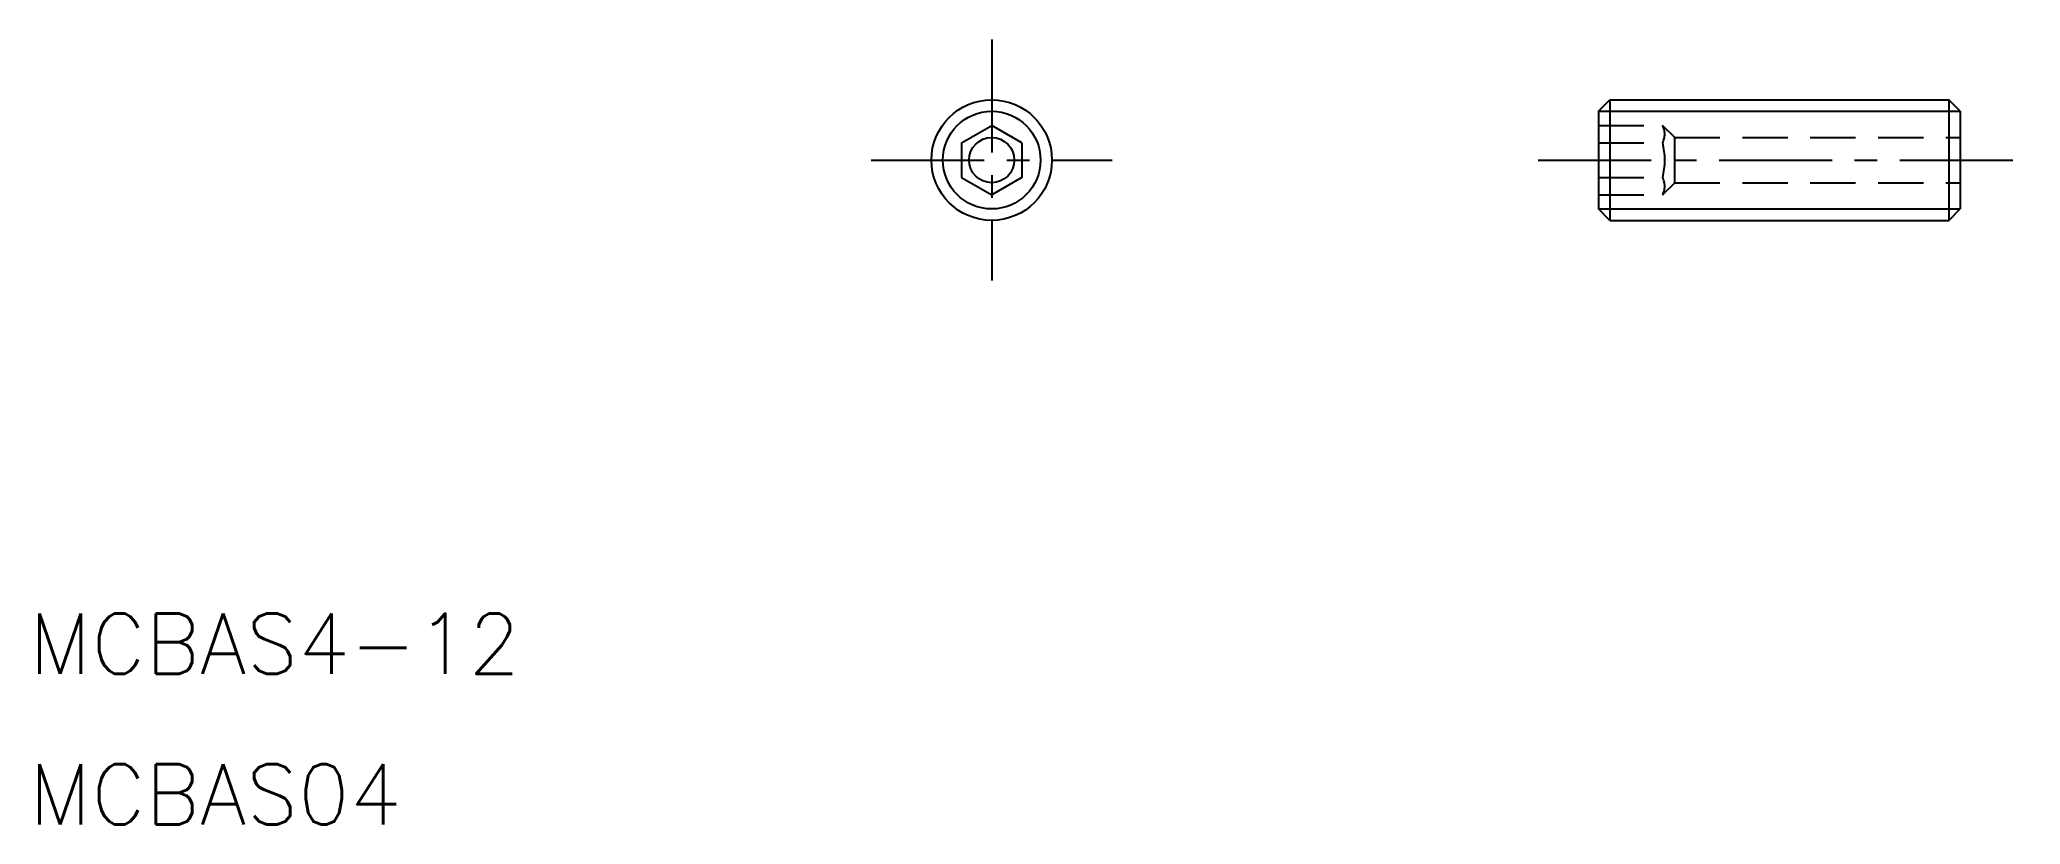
# Model space of a CAD drawing. Extents: x 10 to 75.7, y 10 to 36.
import ezdxf

# ---------------------------------------------------------------- set-up
doc = ezdxf.new("R2010")
doc.units = 0
doc.header["$LTSCALE"] = 3
doc.linetypes.add('CENTER', pattern=[2, 1.25, -0.25, 0.25, -0.25])
doc.linetypes.add('DASHED', pattern=[0.75, 0.5, -0.25])
doc.layers.get('0').update_dxf_attribs({"linetype": 'CONTINUOUS'})
doc.layers.add('CENTER', color=1, linetype='CENTER')
doc.styles.get("Standard").update_dxf_attribs({"font": 'romans.shx', "bigfont": 'bigfont.shx'})

msp = doc.modelspace()

# ---------------------------------------------------------------- linework, layer by layer
at = {"color": 7, "linetype": 'CONTINUOUS'}
for p, q in [((61.713, 33.622), (62.092, 34.001)), ((61.713, 33.622), (61.713, 30.38)), ((62.092, 34.001), (73.334, 34.001)), ((62.092, 34.001), (62.092, 30.001)), ((73.334, 34.001), (73.334, 30.001)), ((73.713, 33.622), (73.334, 34.001)), ((73.713, 33.622), (73.713, 30.38)), ((40.578, 32.578), (41.578, 33.155)), ((42.578, 32.578), (41.578, 33.155)), ((40.578, 32.578), (40.578, 31.423)), ((42.578, 32.578), (42.578, 31.423)), ((40.578, 31.423), (41.578, 30.846)), ((42.578, 31.423), (41.578, 30.846)), ((62.092, 30.001), (61.713, 30.38)), ((73.334, 30.001), (73.713, 30.38)), ((62.092, 30.001), (73.334, 30.001))]:
    msp.add_line(p, q, dxfattribs=at)
at = {"color": 3, "linetype": 'CONTINUOUS'}
for p, q in [((61.713, 33.622), (73.713, 33.622)), ((61.713, 30.38), (73.713, 30.38))]:
    msp.add_line(p, q, dxfattribs=at)
at = {"color": 3, "linetype": 'DASHED'}
for p, q in [((61.713, 33.155), (63.843, 33.155)), ((63.843, 33.155), (64.243, 32.751)), ((61.713, 32.578), (63.843, 32.578)), ((64.243, 32.751), (73.713, 32.751)), ((64.243, 31.251), (64.243, 32.751)), ((61.713, 31.423), (63.843, 31.423)), ((63.843, 30.846), (64.243, 31.251)), ((64.243, 31.251), (73.713, 31.251)), ((61.713, 30.846), (63.843, 30.846))]:
    msp.add_line(p, q, dxfattribs=at)
at = {"color": 7, "linetype": 'CONTINUOUS'}
for radius in [2, 1.621, 0.75]:
    msp.add_circle((41.578, 32.001), radius, dxfattribs=at)
at = {"color": 3, "linetype": 'DASHED'}
for centre, radius, start, end in [((63.284, 32.867), 0.629, 332.70185, 27.29815), ((61.501, 32.001), 2.413, 346.15451, 13.84549), ((63.284, 31.135), 0.629, 332.70185, 27.29815)]:
    msp.add_arc(centre, radius, start, end, dxfattribs=at)
at = {"layer": 'CENTER'}
for p, q in [((41.578, 36.001), (41.578, 28.001)), ((37.578, 32.001), (45.578, 32.001)), ((59.713, 32.001), (75.713, 32.001))]:
    msp.add_line(p, q, dxfattribs=at)

# ---------------------------------------------------------------- texts
at = {"color": 7, "linetype": 'CONTINUOUS'}
for s, p in [('MCBAS4-12', (9.643, 14.952)), ('MCBAS04', (9.643, 9.952))]:
    msp.add_text(s, height=2, dxfattribs=at).set_placement(p)

doc.saveas('drawing.dxf')
